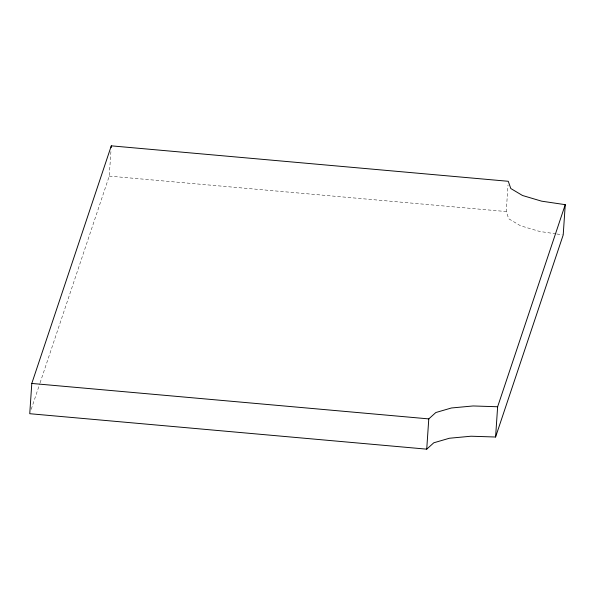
<?xml version="1.0" encoding="UTF-8"?>
<svg xmlns="http://www.w3.org/2000/svg" width="595" height="595" viewBox="0 0 595 595"><rect width="100%" height="100%" fill="white"/><g stroke="black" fill="none" stroke-linecap="round" stroke-linejoin="round"><path stroke-width="0.45" stroke-dasharray="2.98 2.23" d="M40.058 382.905L109.249 176.105L110.99 150.423M555.931 233.85L539.576 231.433L520.454 225.758L508.747 218.782L506.233 211.552L508.033 184.963M31.223 409.308L39.761 383.79M109.249 176.105L506.233 211.552M556.838 233.991L562.29 234.794"/><path stroke-width="0.89" d="M31.795 383.448L29.75 413.711L426.727 449.158L433.792 442.792L449.359 438.247L471.054 436.217L495.583 437.02L563.205 234.928L565.25 204.665L541.629 201.17L522.507 195.495L510.793 188.518L508.279 181.289L111.302 145.842L31.795 383.448L428.779 418.895L435.838 412.528L451.404 407.984L473.107 405.961L497.636 406.757L565.25 204.665M111.176 147.679L111.302 145.842M426.727 449.158L428.779 418.895M495.583 437.02L497.636 406.757"/></g></svg>
